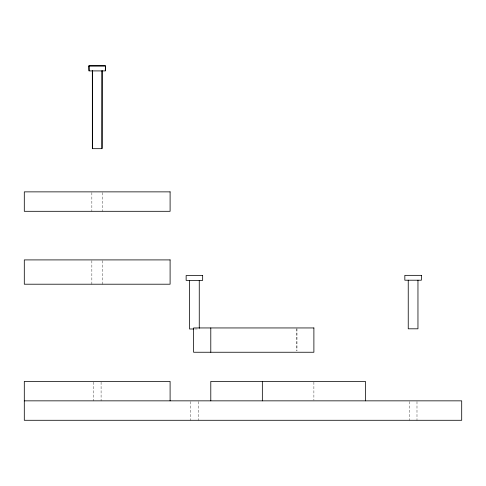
<?xml version="1.0" encoding="UTF-8"?>
<svg xmlns="http://www.w3.org/2000/svg" width="486" height="486" viewBox="0 0 486 486"><rect width="100%" height="100%" fill="white"/><g stroke="black" fill="none" stroke-linecap="round" stroke-linejoin="round"><path stroke-width="0.36" stroke-dasharray="2.43 1.82" d="M194.91 328.992L199.26 328.992M416.988 401.594L416.988 420.287M409.212 401.594L409.212 420.287M313.889 382.154L313.889 400.1M296.989 328.682L296.989 350.777M296.709 328.682L296.709 350.777M198.288 401.594L198.288 420.287M190.512 401.594L190.512 420.287M102.546 192.614L102.546 211.307M102.546 260.666L102.546 284.207M101.088 382.154L101.088 400.847M93.312 382.154L93.312 400.847M91.854 192.614L91.854 211.307M91.854 260.666L91.854 284.207"/><path stroke-width="0.73" d="M92.34 70.913L92.34 148.673L102.06 148.673L102.06 70.913M89.12 70.573L88.938 65.713L105.462 65.713L105.28 70.573M92.443 148.333L92.34 70.573M101.957 148.333L102.06 70.573M193.89 328.992L189.54 328.992L189.54 280.392M24.3 400.847L461.7 400.847L461.7 420.287L24.3 420.287L24.3 381.407L170.1 381.407L170.1 400.847M417.96 280.209L417.96 328.809L408.24 328.809L408.24 280.209M365.436 400.847L365.436 381.407L210.79 381.407L210.79 400.847M262.343 381.407L262.343 400.847M210.79 327.947L210.79 352.247M199.26 280.392L199.26 328.244M88.938 66.053L88.938 70.913L105.462 70.913L105.462 66.053L88.938 66.053M170.1 191.867L24.3 191.867L24.3 211.307L170.1 211.307L170.1 191.867M170.1 259.907L24.3 259.907L24.3 284.207L170.1 284.207L170.1 259.907M421.362 275.349L404.838 275.349L404.838 280.209L421.362 280.209L421.362 275.349M202.662 275.532L186.138 275.532L186.138 280.392L202.662 280.392L202.662 275.532M313.889 327.947L193.61 327.947L193.61 352.247L313.889 352.247L313.889 327.947"/></g></svg>
